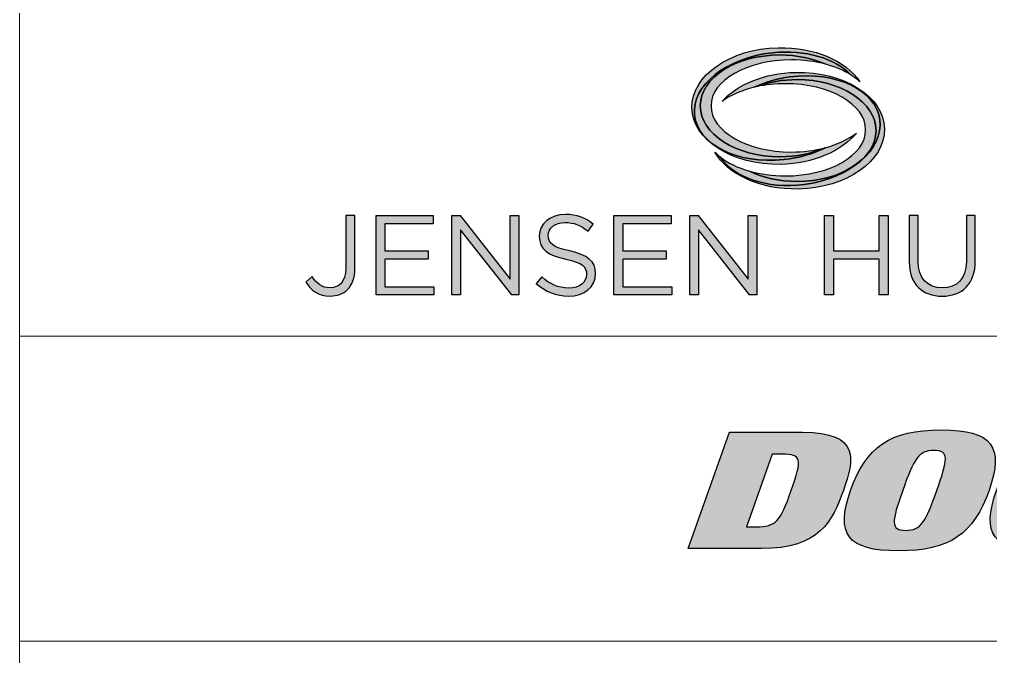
# Model space of a CAD drawing. Header units: inches. Extents: x 1155 to 1996, y 2 to 596.
# Drawn here: x 1821.56 to 1869.72, y 68.9 to 100.47 of the extents above; entities that cross this region are included whole.
import ezdxf

# ---------------------------------------------------------------- set-up
doc = ezdxf.new("R2010")
doc.units = ezdxf.units.IN
doc.header["$MEASUREMENT"] = 0
for name, color, linetype in [('BG 0 -1', 7, 'Continuous'), ('BG _U+B808_U+C774_U+C5B4 1', 7, 'Continuous'), ('BG F-ANNO-LOGO', 7, 'Continuous')]:
    doc.layers.add(name, color=color, linetype=linetype)

msp = doc.modelspace()

# ---------------------------------------------------------------- hatches: boundary and pattern name
at = {"layer": 'BG 0 -1', "linetype": 'ByBlock', "true_color": 0x005bac}
h = msp.add_hatch(color=154, dxfattribs=at)
edge = h.paths.add_edge_path()
edge.add_spline(control_points=[(1860.396, 80.011), (1860.396, 80.011), (1856.763, 80.011), (1856.763, 80.011), (1856.763, 80.011), (1854.721, 74.246), (1854.721, 74.246), (1854.721, 74.246), (1858.354, 74.246), (1858.354, 74.246), (1861.247, 74.246), (1861.881, 75.619), (1862.416, 77.129), (1862.951, 78.638), (1863.289, 80.011), (1860.396, 80.011)], knot_values=[0, 0, 0, 0, 1, 1, 1, 2, 2, 2, 3, 3, 3, 4, 4, 4, 5, 5, 5, 5], degree=3, periodic=0)
edge = h.paths.add_edge_path(flags=0)
edge.add_spline(control_points=[(1859.833, 77.129), (1859.28, 75.57), (1859.074, 75.328), (1858.105, 75.328), (1858.105, 75.328), (1857.607, 75.328), (1857.607, 75.328), (1857.607, 75.328), (1858.882, 78.929), (1858.882, 78.929), (1858.882, 78.929), (1859.38, 78.929), (1859.38, 78.929), (1860.349, 78.929), (1860.384, 78.687), (1859.833, 77.129)], knot_values=[0, 0, 0, 0, 1, 1, 1, 2, 2, 2, 3, 3, 3, 4, 4, 4, 5, 5, 5, 5], degree=3, periodic=0)
h = msp.add_hatch(color=154, dxfattribs=at)
edge = h.paths.add_edge_path()
edge.add_spline(control_points=[(1867.269, 80.124), (1864.712, 80.124), (1863.54, 79.284), (1862.776, 77.129), (1862.013, 74.972), (1862.59, 74.133), (1865.147, 74.133), (1867.703, 74.133), (1868.875, 74.972), (1869.639, 77.129), (1870.403, 79.284), (1869.825, 80.124), (1867.269, 80.124)], knot_values=[0, 0, 0, 0, 1, 1, 1, 2, 2, 2, 3, 3, 3, 4, 4, 4, 4], degree=3, periodic=0)
edge = h.paths.add_edge_path(flags=0)
edge.add_spline(control_points=[(1867.055, 77.129), (1866.503, 75.57), (1866.274, 75.15), (1865.507, 75.15), (1864.74, 75.15), (1864.808, 75.57), (1865.36, 77.129), (1865.912, 78.687), (1866.141, 79.106), (1866.908, 79.106), (1867.675, 79.106), (1867.607, 78.687), (1867.055, 77.129)], knot_values=[0, 0, 0, 0, 1, 1, 1, 2, 2, 2, 3, 3, 3, 4, 4, 4, 4], degree=3, periodic=0)
h = msp.add_hatch(color=154, dxfattribs=at)
edge = h.paths.add_edge_path()
edge.add_spline(control_points=[(1874.504, 80.124), (1871.948, 80.124), (1870.776, 79.284), (1870.012, 77.129), (1869.249, 74.972), (1869.826, 74.133), (1872.383, 74.133), (1874.939, 74.133), (1876.111, 74.972), (1876.875, 77.129), (1877.638, 79.284), (1877.061, 80.124), (1874.504, 80.124)], knot_values=[0, 0, 0, 0, 1, 1, 1, 2, 2, 2, 3, 3, 3, 4, 4, 4, 4], degree=3, periodic=0)
edge = h.paths.add_edge_path(flags=0)
edge.add_spline(control_points=[(1874.291, 77.129), (1873.739, 75.57), (1873.51, 75.15), (1872.743, 75.15), (1871.976, 75.15), (1872.044, 75.57), (1872.596, 77.129), (1873.147, 78.687), (1873.377, 79.106), (1874.144, 79.106), (1874.911, 79.106), (1874.843, 78.687), (1874.291, 77.129)], knot_values=[0, 0, 0, 0, 1, 1, 1, 2, 2, 2, 3, 3, 3, 4, 4, 4, 4], degree=3, periodic=0)
at = {"layer": 'BG F-ANNO-LOGO', "linetype": 'ByBlock'}
h = msp.add_hatch(color=30, dxfattribs=at)
edge = h.paths.add_edge_path()
edge.add_spline(control_points=[(1859.46, 93.521), (1857.172, 93.28), (1855.192, 94.27), (1855.038, 95.731), (1854.884, 97.193), (1856.614, 98.573), (1858.902, 98.814), (1860.54, 98.987), (1862.02, 98.529), (1862.785, 97.717), (1862.952, 97.612), (1863.102, 97.499), (1863.232, 97.378), (1862.554, 98.406), (1860.991, 99.106), (1859.188, 99.067), (1856.79, 99.016), (1854.874, 97.68), (1854.908, 96.084), (1854.942, 94.487), (1856.914, 93.235), (1859.311, 93.286), (1860.933, 93.32), (1862.333, 93.943), (1863.06, 94.835), (1862.666, 94.525), (1862.137, 94.274), (1861.525, 94.11), (1860.933, 93.812), (1860.227, 93.602), (1859.46, 93.521)], knot_values=[0, 0, 0, 0, 1, 1, 1, 2, 2, 2, 3, 3, 3, 4, 4, 4, 5, 5, 5, 6, 6, 6, 7, 7, 7, 8, 8, 8, 9, 9, 9, 10, 10, 10, 10], degree=3, periodic=0)
h = msp.add_hatch(color=30, dxfattribs=at)
edge = h.paths.add_edge_path()
edge.add_spline(control_points=[(1858.902, 98.814), (1856.614, 98.573), (1854.884, 97.193), (1855.038, 95.731), (1855.192, 94.27), (1857.172, 93.28), (1859.46, 93.521), (1860.227, 93.602), (1860.933, 93.812), (1861.525, 94.11), (1861.515, 94.107), (1861.505, 94.104), (1861.495, 94.102), (1860.861, 93.825), (1860.095, 93.664), (1859.269, 93.664), (1857.088, 93.664), (1855.32, 94.792), (1855.32, 96.185), (1855.32, 97.577), (1857.088, 98.706), (1859.269, 98.706), (1860.12, 98.706), (1860.908, 98.534), (1861.552, 98.242), (1862.021, 98.114), (1862.439, 97.935), (1862.785, 97.717), (1862.02, 98.529), (1860.54, 98.987), (1858.902, 98.814)], knot_values=[0, 0, 0, 0, 1, 1, 1, 2, 2, 2, 3, 3, 3, 4, 4, 4, 5, 5, 5, 6, 6, 6, 7, 7, 7, 8, 8, 8, 9, 9, 9, 10, 10, 10, 10], degree=3, periodic=0)
h = msp.add_hatch(color=1, dxfattribs=at)
edge = h.paths.add_edge_path()
edge.add_spline(control_points=[(1855.853, 96.18), (1855.853, 97.442), (1857.637, 98.464), (1859.838, 98.464), (1860.452, 98.464), (1861.033, 98.385), (1861.552, 98.242), (1860.908, 98.534), (1860.12, 98.706), (1859.269, 98.706), (1857.088, 98.706), (1855.32, 97.577), (1855.32, 96.185), (1855.32, 94.792), (1857.088, 93.664), (1859.269, 93.664), (1860.095, 93.664), (1860.861, 93.825), (1861.495, 94.102), (1860.99, 93.969), (1860.429, 93.895), (1859.838, 93.895), (1857.637, 93.895), (1855.853, 94.918), (1855.853, 96.18)], knot_values=[0, 0, 0, 0, 1, 1, 1, 2, 2, 2, 3, 3, 3, 4, 4, 4, 5, 5, 5, 6, 6, 6, 7, 7, 7, 8, 8, 8, 8], degree=3, periodic=0)
h = msp.add_hatch(color=30, dxfattribs=at)
edge = h.paths.add_edge_path()
edge.add_spline(control_points=[(1864.457, 95.047), (1864.423, 96.643), (1862.451, 97.896), (1860.053, 97.845), (1858.501, 97.811), (1857.15, 97.239), (1856.4, 96.407), (1856.817, 96.712), (1857.367, 96.954), (1857.999, 97.105), (1858.523, 97.353), (1859.125, 97.532), (1859.776, 97.618), (1862.041, 97.916), (1864.034, 96.965), (1864.228, 95.494), (1864.421, 94.022), (1862.742, 92.587), (1860.478, 92.289), (1858.629, 92.046), (1856.962, 92.635), (1856.306, 93.659), (1856.211, 93.734), (1856.125, 93.812), (1856.046, 93.893), (1856.67, 92.788), (1858.292, 92.023), (1860.177, 92.063), (1862.575, 92.114), (1864.491, 93.45), (1864.457, 95.047)], knot_values=[0, 0, 0, 0, 1, 1, 1, 2, 2, 2, 3, 3, 3, 4, 4, 4, 5, 5, 5, 6, 6, 6, 7, 7, 7, 8, 8, 8, 9, 9, 9, 10, 10, 10, 10], degree=3, periodic=0)
h = msp.add_hatch(color=30, dxfattribs=at)
edge = h.paths.add_edge_path()
edge.add_spline(control_points=[(1860.478, 92.289), (1862.742, 92.587), (1864.421, 94.022), (1864.228, 95.494), (1864.034, 96.965), (1862.041, 97.916), (1859.776, 97.618), (1859.125, 97.532), (1858.523, 97.353), (1857.999, 97.105), (1858.043, 97.116), (1858.088, 97.126), (1858.133, 97.136), (1858.716, 97.36), (1859.397, 97.488), (1860.125, 97.488), (1862.284, 97.488), (1864.035, 96.357), (1864.035, 94.962), (1864.035, 93.567), (1862.284, 92.436), (1860.125, 92.436), (1859.233, 92.436), (1858.412, 92.629), (1857.754, 92.953), (1857.178, 93.119), (1856.681, 93.362), (1856.306, 93.659), (1856.962, 92.635), (1858.629, 92.046), (1860.478, 92.289)], knot_values=[0, 0, 0, 0, 1, 1, 1, 2, 2, 2, 3, 3, 3, 4, 4, 4, 5, 5, 5, 6, 6, 6, 7, 7, 7, 8, 8, 8, 9, 9, 9, 10, 10, 10, 10], degree=3, periodic=0)
h = msp.add_hatch(color=1, dxfattribs=at)
edge = h.paths.add_edge_path()
edge.add_spline(control_points=[(1864.035, 94.962), (1864.035, 96.357), (1862.284, 97.488), (1860.125, 97.488), (1859.397, 97.488), (1858.716, 97.36), (1858.133, 97.136), (1858.57, 97.23), (1859.042, 97.282), (1859.536, 97.282), (1861.737, 97.282), (1863.522, 96.259), (1863.522, 94.997), (1863.522, 93.736), (1861.737, 92.713), (1859.536, 92.713), (1858.896, 92.713), (1858.29, 92.8), (1857.754, 92.953), (1858.412, 92.629), (1859.233, 92.436), (1860.125, 92.436), (1862.284, 92.436), (1864.035, 93.567), (1864.035, 94.962)], knot_values=[0, 0, 0, 0, 1, 1, 1, 2, 2, 2, 3, 3, 3, 4, 4, 4, 5, 5, 5, 6, 6, 6, 7, 7, 7, 8, 8, 8, 8], degree=3, periodic=0)
h = msp.add_hatch(color=154, dxfattribs=at)
edge = h.paths.add_edge_path()
edge.add_spline(control_points=[(1835.754, 87.455), (1835.754, 87.455), (1836.074, 87.73), (1836.074, 87.73), (1836.316, 87.365), (1836.563, 87.168), (1836.973, 87.168), (1837.417, 87.168), (1837.742, 87.489), (1837.742, 88.112), (1837.742, 88.112), (1837.742, 90.746), (1837.742, 90.746), (1837.742, 90.746), (1838.192, 90.746), (1838.192, 90.746), (1838.192, 90.746), (1838.192, 88.118), (1838.192, 88.118), (1838.192, 87.657), (1838.057, 87.309), (1837.832, 87.084), (1837.613, 86.871), (1837.315, 86.758), (1836.967, 86.758), (1836.378, 86.758), (1836.001, 87.051), (1835.754, 87.455)], knot_values=[0, 0, 0, 0, 1, 1, 1, 2, 2, 2, 3, 3, 3, 4, 4, 4, 5, 5, 5, 6, 6, 6, 7, 7, 7, 8, 8, 8, 9, 9, 9, 9], degree=3, periodic=0)
for points in [[(1839.241, 90.746), (1842.083, 90.746), (1842.083, 90.342), (1839.685, 90.342), (1839.685, 88.999), (1841.831, 88.999), (1841.831, 88.595), (1839.685, 88.595), (1839.685, 87.219), (1842.111, 87.219), (1842.111, 86.815), (1839.241, 86.815)], [(1843.004, 90.746), (1843.419, 90.746), (1845.896, 87.595), (1845.896, 90.746), (1846.329, 90.746), (1846.329, 86.815), (1845.975, 86.815), (1843.436, 90.039), (1843.436, 86.815), (1843.004, 86.815)], [(1851.034, 90.746), (1853.876, 90.746), (1853.876, 90.342), (1851.477, 90.342), (1851.477, 88.999), (1853.623, 88.999), (1853.623, 88.595), (1851.477, 88.595), (1851.477, 87.219), (1853.904, 87.219), (1853.904, 86.815), (1851.034, 86.815)], [(1854.796, 90.746), (1855.212, 90.746), (1857.688, 87.595), (1857.688, 90.746), (1858.121, 90.746), (1858.121, 86.815), (1857.767, 86.815), (1855.228, 90.039), (1855.228, 86.815), (1854.796, 86.815)], [(1861.478, 90.746), (1861.921, 90.746), (1861.921, 88.999), (1864.191, 88.999), (1864.191, 90.746), (1864.634, 90.746), (1864.634, 86.815), (1864.191, 86.815), (1864.191, 88.584), (1861.921, 88.584), (1861.921, 86.815), (1861.478, 86.815)]]:
    msp.add_hatch(color=154, dxfattribs=at).paths.add_polyline_path(points)
h = msp.add_hatch(color=154, dxfattribs=at)
edge = h.paths.add_edge_path()
edge.add_spline(control_points=[(1847.181, 87.388), (1847.181, 87.388), (1847.457, 87.713), (1847.457, 87.713), (1847.867, 87.343), (1848.26, 87.157), (1848.805, 87.157), (1849.333, 87.157), (1849.681, 87.438), (1849.681, 87.826), (1849.681, 87.826), (1849.681, 87.837), (1849.681, 87.837), (1849.681, 88.202), (1849.484, 88.41), (1848.659, 88.584), (1847.754, 88.78), (1847.339, 89.072), (1847.339, 89.718), (1847.339, 89.718), (1847.339, 89.73), (1847.339, 89.73), (1847.339, 90.347), (1847.883, 90.802), (1848.63, 90.802), (1849.203, 90.802), (1849.613, 90.64), (1850.012, 90.319), (1850.012, 90.319), (1849.754, 89.977), (1849.754, 89.977), (1849.389, 90.274), (1849.024, 90.404), (1848.619, 90.404), (1848.108, 90.404), (1847.782, 90.123), (1847.782, 89.769), (1847.782, 89.769), (1847.782, 89.758), (1847.782, 89.758), (1847.782, 89.387), (1847.985, 89.179), (1848.85, 88.994), (1849.726, 88.803), (1850.13, 88.483), (1850.13, 87.882), (1850.13, 87.882), (1850.13, 87.871), (1850.13, 87.871), (1850.13, 87.196), (1849.568, 86.758), (1848.788, 86.758), (1848.164, 86.758), (1847.653, 86.966), (1847.181, 87.388)], knot_values=[0, 0, 0, 0, 1, 1, 1, 2, 2, 2, 3, 3, 3, 4, 4, 4, 5, 5, 5, 6, 6, 6, 7, 7, 7, 8, 8, 8, 9, 9, 9, 10, 10, 10, 11, 11, 11, 12, 12, 12, 13, 13, 13, 14, 14, 14, 15, 15, 15, 16, 16, 16, 17, 17, 17, 18, 18, 18, 18], degree=3, periodic=0)
h = msp.add_hatch(color=154, dxfattribs=at)
edge = h.paths.add_edge_path()
edge.add_spline(control_points=[(1865.684, 88.46), (1865.684, 88.46), (1865.684, 90.746), (1865.684, 90.746), (1865.684, 90.746), (1866.127, 90.746), (1866.127, 90.746), (1866.127, 90.746), (1866.127, 88.488), (1866.127, 88.488), (1866.127, 87.64), (1866.582, 87.163), (1867.329, 87.163), (1868.054, 87.163), (1868.515, 87.601), (1868.515, 88.46), (1868.515, 88.46), (1868.515, 90.746), (1868.515, 90.746), (1868.515, 90.746), (1868.958, 90.746), (1868.958, 90.746), (1868.958, 90.746), (1868.958, 88.494), (1868.958, 88.494), (1868.958, 87.348), (1868.301, 86.753), (1867.318, 86.753), (1866.347, 86.753), (1865.684, 87.348), (1865.684, 88.46)], knot_values=[0, 0, 0, 0, 1, 1, 1, 2, 2, 2, 3, 3, 3, 4, 4, 4, 5, 5, 5, 6, 6, 6, 7, 7, 7, 8, 8, 8, 9, 9, 9, 10, 10, 10, 10], degree=3, periodic=0)

# ---------------------------------------------------------------- linework, layer by layer
at = {"layer": 'BG 0 -1', "color": 7, "linetype": 'Continuous', "lineweight": 9}
for p, q in [((1821.558, 212.008), (1821.558, 19.738)), ((1821.558, 84.774), (1970.825, 84.774)), ((1821.558, 69.662), (1970.825, 69.662))]:
    msp.add_line(p, q, dxfattribs=at)
at = {"layer": 'BG 0 -1', "color": 7, "linetype": 'Continuous', "lineweight": 0}
for points, knots in [([(1860.396, 80.011), (1860.396, 80.011), (1856.763, 80.011), (1856.763, 80.011), (1856.763, 80.011), (1854.721, 74.246), (1854.721, 74.246), (1854.721, 74.246), (1858.354, 74.246), (1858.354, 74.246), (1861.247, 74.246), (1861.881, 75.619), (1862.416, 77.129), (1862.951, 78.638), (1863.289, 80.011), (1860.396, 80.011)], [0, 0, 0, 0, 1, 1, 1, 2, 2, 2, 3, 3, 3, 4, 4, 4, 5, 5, 5, 5]), ([(1867.269, 80.124), (1864.712, 80.124), (1863.54, 79.284), (1862.776, 77.129), (1862.013, 74.972), (1862.59, 74.133), (1865.147, 74.133), (1867.703, 74.133), (1868.875, 74.972), (1869.639, 77.129), (1870.403, 79.284), (1869.825, 80.124), (1867.269, 80.124)], [0, 0, 0, 0, 1, 1, 1, 2, 2, 2, 3, 3, 3, 4, 4, 4, 4]), ([(1874.504, 80.124), (1871.948, 80.124), (1870.776, 79.284), (1870.012, 77.129), (1869.249, 74.972), (1869.826, 74.133), (1872.383, 74.133), (1874.939, 74.133), (1876.111, 74.972), (1876.875, 77.129), (1877.638, 79.284), (1877.061, 80.124), (1874.504, 80.124)], [0, 0, 0, 0, 1, 1, 1, 2, 2, 2, 3, 3, 3, 4, 4, 4, 4]), ([(1867.055, 77.129), (1866.503, 75.57), (1866.274, 75.15), (1865.507, 75.15), (1864.74, 75.15), (1864.808, 75.57), (1865.36, 77.129), (1865.912, 78.687), (1866.141, 79.106), (1866.908, 79.106), (1867.675, 79.106), (1867.607, 78.687), (1867.055, 77.129)], [0, 0, 0, 0, 1, 1, 1, 2, 2, 2, 3, 3, 3, 4, 4, 4, 4]), ([(1859.833, 77.129), (1859.28, 75.57), (1859.074, 75.328), (1858.105, 75.328), (1858.105, 75.328), (1857.607, 75.328), (1857.607, 75.328), (1857.607, 75.328), (1858.882, 78.929), (1858.882, 78.929), (1858.882, 78.929), (1859.38, 78.929), (1859.38, 78.929), (1860.349, 78.929), (1860.384, 78.687), (1859.833, 77.129)], [0, 0, 0, 0, 1, 1, 1, 2, 2, 2, 3, 3, 3, 4, 4, 4, 5, 5, 5, 5])]:
    msp.add_open_spline(points, degree=3, knots=knots, dxfattribs=at)
at = {"layer": 'BG _U+B808_U+C774_U+C5B4 1', "color": 7, "linetype": 'Continuous', "lineweight": 25}
for points, knots in [([(1860.396, 80.011), (1860.396, 80.011), (1856.763, 80.011), (1856.763, 80.011), (1856.763, 80.011), (1854.721, 74.246), (1854.721, 74.246), (1854.721, 74.246), (1858.354, 74.246), (1858.354, 74.246), (1861.247, 74.246), (1861.881, 75.619), (1862.416, 77.129), (1862.951, 78.638), (1863.289, 80.011), (1860.396, 80.011)], [0, 0, 0, 0, 1, 1, 1, 2, 2, 2, 3, 3, 3, 4, 4, 4, 5, 5, 5, 5]), ([(1867.269, 80.124), (1864.712, 80.124), (1863.54, 79.284), (1862.776, 77.129), (1862.013, 74.972), (1862.59, 74.133), (1865.147, 74.133), (1867.703, 74.133), (1868.875, 74.972), (1869.639, 77.129), (1870.403, 79.284), (1869.825, 80.124), (1867.269, 80.124)], [0, 0, 0, 0, 1, 1, 1, 2, 2, 2, 3, 3, 3, 4, 4, 4, 4]), ([(1874.504, 80.124), (1871.948, 80.124), (1870.776, 79.284), (1870.012, 77.129), (1869.249, 74.972), (1869.826, 74.133), (1872.383, 74.133), (1874.939, 74.133), (1876.111, 74.972), (1876.875, 77.129), (1877.638, 79.284), (1877.061, 80.124), (1874.504, 80.124)], [0, 0, 0, 0, 1, 1, 1, 2, 2, 2, 3, 3, 3, 4, 4, 4, 4]), ([(1867.055, 77.129), (1866.503, 75.57), (1866.274, 75.15), (1865.507, 75.15), (1864.74, 75.15), (1864.808, 75.57), (1865.36, 77.129), (1865.912, 78.687), (1866.141, 79.106), (1866.908, 79.106), (1867.675, 79.106), (1867.607, 78.687), (1867.055, 77.129)], [0, 0, 0, 0, 1, 1, 1, 2, 2, 2, 3, 3, 3, 4, 4, 4, 4]), ([(1859.833, 77.129), (1859.28, 75.57), (1859.074, 75.328), (1858.105, 75.328), (1858.105, 75.328), (1857.607, 75.328), (1857.607, 75.328), (1857.607, 75.328), (1858.882, 78.929), (1858.882, 78.929), (1858.882, 78.929), (1859.38, 78.929), (1859.38, 78.929), (1860.349, 78.929), (1860.384, 78.687), (1859.833, 77.129)], [0, 0, 0, 0, 1, 1, 1, 2, 2, 2, 3, 3, 3, 4, 4, 4, 5, 5, 5, 5])]:
    msp.add_open_spline(points, degree=3, knots=knots, dxfattribs=at)
at = {"layer": 'BG F-ANNO-LOGO', "color": 154, "linetype": 'Continuous', "lineweight": 25}
for points in [[(1839.241, 90.746), (1842.083, 90.746), (1842.083, 90.342), (1839.685, 90.342), (1839.685, 88.999), (1841.831, 88.999), (1841.831, 88.595), (1839.685, 88.595), (1839.685, 87.219), (1842.111, 87.219), (1842.111, 86.815), (1839.241, 86.815)], [(1843.004, 90.746), (1843.419, 90.746), (1845.896, 87.595), (1845.896, 90.746), (1846.329, 90.746), (1846.329, 86.815), (1845.975, 86.815), (1843.436, 90.039), (1843.436, 86.815), (1843.004, 86.815)], [(1851.034, 90.746), (1853.876, 90.746), (1853.876, 90.342), (1851.477, 90.342), (1851.477, 88.999), (1853.623, 88.999), (1853.623, 88.595), (1851.477, 88.595), (1851.477, 87.219), (1853.904, 87.219), (1853.904, 86.815), (1851.034, 86.815)], [(1854.796, 90.746), (1855.212, 90.746), (1857.688, 87.595), (1857.688, 90.746), (1858.121, 90.746), (1858.121, 86.815), (1857.767, 86.815), (1855.228, 90.039), (1855.228, 86.815), (1854.796, 86.815)], [(1861.478, 90.746), (1861.921, 90.746), (1861.921, 88.999), (1864.191, 88.999), (1864.191, 90.746), (1864.634, 90.746), (1864.634, 86.815), (1864.191, 86.815), (1864.191, 88.584), (1861.921, 88.584), (1861.921, 86.815), (1861.478, 86.815)]]:
    msp.add_lwpolyline(points, close=True, dxfattribs=at)
at = {"layer": 'BG F-ANNO-LOGO', "color": 7, "linetype": 'Continuous', "lineweight": 0}
for points in [[(1839.241, 90.746), (1842.083, 90.746), (1842.083, 90.342), (1839.685, 90.342), (1839.685, 88.999), (1841.831, 88.999), (1841.831, 88.595), (1839.685, 88.595), (1839.685, 87.219), (1842.111, 87.219), (1842.111, 86.815), (1839.241, 86.815)], [(1843.004, 90.746), (1843.419, 90.746), (1845.896, 87.595), (1845.896, 90.746), (1846.329, 90.746), (1846.329, 86.815), (1845.975, 86.815), (1843.436, 90.039), (1843.436, 86.815), (1843.004, 86.815)], [(1851.034, 90.746), (1853.876, 90.746), (1853.876, 90.342), (1851.477, 90.342), (1851.477, 88.999), (1853.623, 88.999), (1853.623, 88.595), (1851.477, 88.595), (1851.477, 87.219), (1853.904, 87.219), (1853.904, 86.815), (1851.034, 86.815)], [(1854.796, 90.746), (1855.212, 90.746), (1857.688, 87.595), (1857.688, 90.746), (1858.121, 90.746), (1858.121, 86.815), (1857.767, 86.815), (1855.228, 90.039), (1855.228, 86.815), (1854.796, 86.815)], [(1861.478, 90.746), (1861.921, 90.746), (1861.921, 88.999), (1864.191, 88.999), (1864.191, 90.746), (1864.634, 90.746), (1864.634, 86.815), (1864.191, 86.815), (1864.191, 88.584), (1861.921, 88.584), (1861.921, 86.815), (1861.478, 86.815)]]:
    msp.add_lwpolyline(points, close=True, dxfattribs=at)
at = {"layer": 'BG F-ANNO-LOGO', "color": 30, "linetype": 'Continuous', "lineweight": 25}
for points in [[(1859.46, 93.521), (1857.172, 93.28), (1855.192, 94.27), (1855.038, 95.731), (1854.884, 97.193), (1856.614, 98.573), (1858.902, 98.814), (1860.54, 98.987), (1862.02, 98.529), (1862.785, 97.717), (1862.952, 97.612), (1863.102, 97.499), (1863.232, 97.378), (1862.554, 98.406), (1860.991, 99.106), (1859.188, 99.067), (1856.79, 99.016), (1854.874, 97.68), (1854.908, 96.084), (1854.942, 94.487), (1856.914, 93.235), (1859.311, 93.286), (1860.933, 93.32), (1862.333, 93.943), (1863.06, 94.835), (1862.666, 94.525), (1862.137, 94.274), (1861.525, 94.11), (1860.933, 93.812), (1860.227, 93.602), (1859.46, 93.521)], [(1858.902, 98.814), (1856.614, 98.573), (1854.884, 97.193), (1855.038, 95.731), (1855.192, 94.27), (1857.172, 93.28), (1859.46, 93.521), (1860.227, 93.602), (1860.933, 93.812), (1861.525, 94.11), (1861.515, 94.107), (1861.505, 94.104), (1861.495, 94.102), (1860.861, 93.825), (1860.095, 93.664), (1859.269, 93.664), (1857.088, 93.664), (1855.32, 94.792), (1855.32, 96.185), (1855.32, 97.577), (1857.088, 98.706), (1859.269, 98.706), (1860.12, 98.706), (1860.908, 98.534), (1861.552, 98.242), (1862.021, 98.114), (1862.439, 97.935), (1862.785, 97.717), (1862.02, 98.529), (1860.54, 98.987), (1858.902, 98.814)], [(1864.457, 95.047), (1864.423, 96.643), (1862.451, 97.896), (1860.053, 97.845), (1858.501, 97.811), (1857.15, 97.239), (1856.4, 96.407), (1856.817, 96.712), (1857.367, 96.954), (1857.999, 97.105), (1858.523, 97.353), (1859.125, 97.532), (1859.776, 97.618), (1862.041, 97.916), (1864.034, 96.965), (1864.228, 95.494), (1864.421, 94.022), (1862.742, 92.587), (1860.478, 92.289), (1858.629, 92.046), (1856.962, 92.635), (1856.306, 93.659), (1856.211, 93.734), (1856.125, 93.812), (1856.046, 93.893), (1856.67, 92.788), (1858.292, 92.023), (1860.177, 92.063), (1862.575, 92.114), (1864.491, 93.45), (1864.457, 95.047)], [(1860.478, 92.289), (1862.742, 92.587), (1864.421, 94.022), (1864.228, 95.494), (1864.034, 96.965), (1862.041, 97.916), (1859.776, 97.618), (1859.125, 97.532), (1858.523, 97.353), (1857.999, 97.105), (1858.043, 97.116), (1858.088, 97.126), (1858.133, 97.136), (1858.716, 97.36), (1859.397, 97.488), (1860.125, 97.488), (1862.284, 97.488), (1864.035, 96.357), (1864.035, 94.962), (1864.035, 93.567), (1862.284, 92.436), (1860.125, 92.436), (1859.233, 92.436), (1858.412, 92.629), (1857.754, 92.953), (1857.178, 93.119), (1856.681, 93.362), (1856.306, 93.659), (1856.962, 92.635), (1858.629, 92.046), (1860.478, 92.289)]]:
    msp.add_open_spline(points, degree=3, knots=[0, 0, 0, 0, 1, 1, 1, 2, 2, 2, 3, 3, 3, 4, 4, 4, 5, 5, 5, 6, 6, 6, 7, 7, 7, 8, 8, 8, 9, 9, 9, 10, 10, 10, 10], dxfattribs=at)
at = {"layer": 'BG F-ANNO-LOGO', "color": 7, "linetype": 'Continuous', "lineweight": 0}
for points, knots in [([(1859.46, 93.521), (1857.172, 93.28), (1855.192, 94.27), (1855.038, 95.731), (1854.884, 97.193), (1856.614, 98.573), (1858.902, 98.814), (1860.54, 98.987), (1862.02, 98.529), (1862.785, 97.717), (1862.952, 97.612), (1863.102, 97.499), (1863.232, 97.378), (1862.554, 98.406), (1860.991, 99.106), (1859.188, 99.067), (1856.79, 99.016), (1854.874, 97.68), (1854.908, 96.084), (1854.942, 94.487), (1856.914, 93.235), (1859.311, 93.286), (1860.933, 93.32), (1862.333, 93.943), (1863.06, 94.835), (1862.666, 94.525), (1862.137, 94.274), (1861.525, 94.11), (1860.933, 93.812), (1860.227, 93.602), (1859.46, 93.521)], [0, 0, 0, 0, 1, 1, 1, 2, 2, 2, 3, 3, 3, 4, 4, 4, 5, 5, 5, 6, 6, 6, 7, 7, 7, 8, 8, 8, 9, 9, 9, 10, 10, 10, 10]), ([(1858.902, 98.814), (1856.614, 98.573), (1854.884, 97.193), (1855.038, 95.731), (1855.192, 94.27), (1857.172, 93.28), (1859.46, 93.521), (1860.227, 93.602), (1860.933, 93.812), (1861.525, 94.11), (1861.515, 94.107), (1861.505, 94.104), (1861.495, 94.102), (1860.861, 93.825), (1860.095, 93.664), (1859.269, 93.664), (1857.088, 93.664), (1855.32, 94.792), (1855.32, 96.185), (1855.32, 97.577), (1857.088, 98.706), (1859.269, 98.706), (1860.12, 98.706), (1860.908, 98.534), (1861.552, 98.242), (1862.021, 98.114), (1862.439, 97.935), (1862.785, 97.717), (1862.02, 98.529), (1860.54, 98.987), (1858.902, 98.814)], [0, 0, 0, 0, 1, 1, 1, 2, 2, 2, 3, 3, 3, 4, 4, 4, 5, 5, 5, 6, 6, 6, 7, 7, 7, 8, 8, 8, 9, 9, 9, 10, 10, 10, 10]), ([(1855.853, 96.18), (1855.853, 97.442), (1857.637, 98.464), (1859.838, 98.464), (1860.452, 98.464), (1861.033, 98.385), (1861.552, 98.242), (1860.908, 98.534), (1860.12, 98.706), (1859.269, 98.706), (1857.088, 98.706), (1855.32, 97.577), (1855.32, 96.185), (1855.32, 94.792), (1857.088, 93.664), (1859.269, 93.664), (1860.095, 93.664), (1860.861, 93.825), (1861.495, 94.102), (1860.99, 93.969), (1860.429, 93.895), (1859.838, 93.895), (1857.637, 93.895), (1855.853, 94.918), (1855.853, 96.18)], [0, 0, 0, 0, 1, 1, 1, 2, 2, 2, 3, 3, 3, 4, 4, 4, 5, 5, 5, 6, 6, 6, 7, 7, 7, 8, 8, 8, 8]), ([(1864.457, 95.047), (1864.423, 96.643), (1862.451, 97.896), (1860.053, 97.845), (1858.501, 97.811), (1857.15, 97.239), (1856.4, 96.407), (1856.817, 96.712), (1857.367, 96.954), (1857.999, 97.105), (1858.523, 97.353), (1859.125, 97.532), (1859.776, 97.618), (1862.041, 97.916), (1864.034, 96.965), (1864.228, 95.494), (1864.421, 94.022), (1862.742, 92.587), (1860.478, 92.289), (1858.629, 92.046), (1856.962, 92.635), (1856.306, 93.659), (1856.211, 93.734), (1856.125, 93.812), (1856.046, 93.893), (1856.67, 92.788), (1858.292, 92.023), (1860.177, 92.063), (1862.575, 92.114), (1864.491, 93.45), (1864.457, 95.047)], [0, 0, 0, 0, 1, 1, 1, 2, 2, 2, 3, 3, 3, 4, 4, 4, 5, 5, 5, 6, 6, 6, 7, 7, 7, 8, 8, 8, 9, 9, 9, 10, 10, 10, 10]), ([(1860.478, 92.289), (1862.742, 92.587), (1864.421, 94.022), (1864.228, 95.494), (1864.034, 96.965), (1862.041, 97.916), (1859.776, 97.618), (1859.125, 97.532), (1858.523, 97.353), (1857.999, 97.105), (1858.043, 97.116), (1858.088, 97.126), (1858.133, 97.136), (1858.716, 97.36), (1859.397, 97.488), (1860.125, 97.488), (1862.284, 97.488), (1864.035, 96.357), (1864.035, 94.962), (1864.035, 93.567), (1862.284, 92.436), (1860.125, 92.436), (1859.233, 92.436), (1858.412, 92.629), (1857.754, 92.953), (1857.178, 93.119), (1856.681, 93.362), (1856.306, 93.659), (1856.962, 92.635), (1858.629, 92.046), (1860.478, 92.289)], [0, 0, 0, 0, 1, 1, 1, 2, 2, 2, 3, 3, 3, 4, 4, 4, 5, 5, 5, 6, 6, 6, 7, 7, 7, 8, 8, 8, 9, 9, 9, 10, 10, 10, 10]), ([(1864.035, 94.962), (1864.035, 96.357), (1862.284, 97.488), (1860.125, 97.488), (1859.397, 97.488), (1858.716, 97.36), (1858.133, 97.136), (1858.57, 97.23), (1859.042, 97.282), (1859.536, 97.282), (1861.737, 97.282), (1863.522, 96.259), (1863.522, 94.997), (1863.522, 93.736), (1861.737, 92.713), (1859.536, 92.713), (1858.896, 92.713), (1858.29, 92.8), (1857.754, 92.953), (1858.412, 92.629), (1859.233, 92.436), (1860.125, 92.436), (1862.284, 92.436), (1864.035, 93.567), (1864.035, 94.962)], [0, 0, 0, 0, 1, 1, 1, 2, 2, 2, 3, 3, 3, 4, 4, 4, 5, 5, 5, 6, 6, 6, 7, 7, 7, 8, 8, 8, 8]), ([(1835.754, 87.455), (1835.754, 87.455), (1836.074, 87.73), (1836.074, 87.73), (1836.316, 87.365), (1836.563, 87.168), (1836.973, 87.168), (1837.417, 87.168), (1837.742, 87.489), (1837.742, 88.112), (1837.742, 88.112), (1837.742, 90.746), (1837.742, 90.746), (1837.742, 90.746), (1838.192, 90.746), (1838.192, 90.746), (1838.192, 90.746), (1838.192, 88.118), (1838.192, 88.118), (1838.192, 87.657), (1838.057, 87.309), (1837.832, 87.084), (1837.613, 86.871), (1837.315, 86.758), (1836.967, 86.758), (1836.378, 86.758), (1836.001, 87.051), (1835.754, 87.455)], [0, 0, 0, 0, 1, 1, 1, 2, 2, 2, 3, 3, 3, 4, 4, 4, 5, 5, 5, 6, 6, 6, 7, 7, 7, 8, 8, 8, 9, 9, 9, 9]), ([(1847.181, 87.388), (1847.181, 87.388), (1847.457, 87.713), (1847.457, 87.713), (1847.867, 87.343), (1848.26, 87.157), (1848.805, 87.157), (1849.333, 87.157), (1849.681, 87.438), (1849.681, 87.826), (1849.681, 87.826), (1849.681, 87.837), (1849.681, 87.837), (1849.681, 88.202), (1849.484, 88.41), (1848.659, 88.584), (1847.754, 88.78), (1847.339, 89.072), (1847.339, 89.718), (1847.339, 89.718), (1847.339, 89.73), (1847.339, 89.73), (1847.339, 90.347), (1847.883, 90.802), (1848.63, 90.802), (1849.203, 90.802), (1849.613, 90.64), (1850.012, 90.319), (1850.012, 90.319), (1849.754, 89.977), (1849.754, 89.977), (1849.389, 90.274), (1849.024, 90.404), (1848.619, 90.404), (1848.108, 90.404), (1847.782, 90.123), (1847.782, 89.769), (1847.782, 89.769), (1847.782, 89.758), (1847.782, 89.758), (1847.782, 89.387), (1847.985, 89.179), (1848.85, 88.994), (1849.726, 88.803), (1850.13, 88.483), (1850.13, 87.882), (1850.13, 87.882), (1850.13, 87.871), (1850.13, 87.871), (1850.13, 87.196), (1849.568, 86.758), (1848.788, 86.758), (1848.164, 86.758), (1847.653, 86.966), (1847.181, 87.388)], [0, 0, 0, 0, 1, 1, 1, 2, 2, 2, 3, 3, 3, 4, 4, 4, 5, 5, 5, 6, 6, 6, 7, 7, 7, 8, 8, 8, 9, 9, 9, 10, 10, 10, 11, 11, 11, 12, 12, 12, 13, 13, 13, 14, 14, 14, 15, 15, 15, 16, 16, 16, 17, 17, 17, 18, 18, 18, 18]), ([(1865.684, 88.46), (1865.684, 88.46), (1865.684, 90.746), (1865.684, 90.746), (1865.684, 90.746), (1866.127, 90.746), (1866.127, 90.746), (1866.127, 90.746), (1866.127, 88.488), (1866.127, 88.488), (1866.127, 87.64), (1866.582, 87.163), (1867.329, 87.163), (1868.054, 87.163), (1868.515, 87.601), (1868.515, 88.46), (1868.515, 88.46), (1868.515, 90.746), (1868.515, 90.746), (1868.515, 90.746), (1868.958, 90.746), (1868.958, 90.746), (1868.958, 90.746), (1868.958, 88.494), (1868.958, 88.494), (1868.958, 87.348), (1868.301, 86.753), (1867.318, 86.753), (1866.347, 86.753), (1865.684, 87.348), (1865.684, 88.46)], [0, 0, 0, 0, 1, 1, 1, 2, 2, 2, 3, 3, 3, 4, 4, 4, 5, 5, 5, 6, 6, 6, 7, 7, 7, 8, 8, 8, 9, 9, 9, 10, 10, 10, 10])]:
    msp.add_open_spline(points, degree=3, knots=knots, dxfattribs=at)
at = {"layer": 'BG F-ANNO-LOGO', "color": 1, "linetype": 'Continuous', "lineweight": 25}
for points in [[(1855.853, 96.18), (1855.853, 97.442), (1857.637, 98.464), (1859.838, 98.464), (1860.452, 98.464), (1861.033, 98.385), (1861.552, 98.242), (1860.908, 98.534), (1860.12, 98.706), (1859.269, 98.706), (1857.088, 98.706), (1855.32, 97.577), (1855.32, 96.185), (1855.32, 94.792), (1857.088, 93.664), (1859.269, 93.664), (1860.095, 93.664), (1860.861, 93.825), (1861.495, 94.102), (1860.99, 93.969), (1860.429, 93.895), (1859.838, 93.895), (1857.637, 93.895), (1855.853, 94.918), (1855.853, 96.18)], [(1864.035, 94.962), (1864.035, 96.357), (1862.284, 97.488), (1860.125, 97.488), (1859.397, 97.488), (1858.716, 97.36), (1858.133, 97.136), (1858.57, 97.23), (1859.042, 97.282), (1859.536, 97.282), (1861.737, 97.282), (1863.522, 96.259), (1863.522, 94.997), (1863.522, 93.736), (1861.737, 92.713), (1859.536, 92.713), (1858.896, 92.713), (1858.29, 92.8), (1857.754, 92.953), (1858.412, 92.629), (1859.233, 92.436), (1860.125, 92.436), (1862.284, 92.436), (1864.035, 93.567), (1864.035, 94.962)]]:
    msp.add_open_spline(points, degree=3, knots=[0, 0, 0, 0, 1, 1, 1, 2, 2, 2, 3, 3, 3, 4, 4, 4, 5, 5, 5, 6, 6, 6, 7, 7, 7, 8, 8, 8, 8], dxfattribs=at)
at = {"layer": 'BG F-ANNO-LOGO', "color": 154, "linetype": 'Continuous', "lineweight": 25}
for points, knots in [([(1835.754, 87.455), (1835.754, 87.455), (1836.074, 87.73), (1836.074, 87.73), (1836.316, 87.365), (1836.563, 87.168), (1836.973, 87.168), (1837.417, 87.168), (1837.742, 87.489), (1837.742, 88.112), (1837.742, 88.112), (1837.742, 90.746), (1837.742, 90.746), (1837.742, 90.746), (1838.192, 90.746), (1838.192, 90.746), (1838.192, 90.746), (1838.192, 88.118), (1838.192, 88.118), (1838.192, 87.657), (1838.057, 87.309), (1837.832, 87.084), (1837.613, 86.871), (1837.315, 86.758), (1836.967, 86.758), (1836.378, 86.758), (1836.001, 87.051), (1835.754, 87.455)], [0, 0, 0, 0, 1, 1, 1, 2, 2, 2, 3, 3, 3, 4, 4, 4, 5, 5, 5, 6, 6, 6, 7, 7, 7, 8, 8, 8, 9, 9, 9, 9]), ([(1847.181, 87.388), (1847.181, 87.388), (1847.457, 87.713), (1847.457, 87.713), (1847.867, 87.343), (1848.26, 87.157), (1848.805, 87.157), (1849.333, 87.157), (1849.681, 87.438), (1849.681, 87.826), (1849.681, 87.826), (1849.681, 87.837), (1849.681, 87.837), (1849.681, 88.202), (1849.484, 88.41), (1848.659, 88.584), (1847.754, 88.78), (1847.339, 89.072), (1847.339, 89.718), (1847.339, 89.718), (1847.339, 89.73), (1847.339, 89.73), (1847.339, 90.347), (1847.883, 90.802), (1848.63, 90.802), (1849.203, 90.802), (1849.613, 90.64), (1850.012, 90.319), (1850.012, 90.319), (1849.754, 89.977), (1849.754, 89.977), (1849.389, 90.274), (1849.024, 90.404), (1848.619, 90.404), (1848.108, 90.404), (1847.782, 90.123), (1847.782, 89.769), (1847.782, 89.769), (1847.782, 89.758), (1847.782, 89.758), (1847.782, 89.387), (1847.985, 89.179), (1848.85, 88.994), (1849.726, 88.803), (1850.13, 88.483), (1850.13, 87.882), (1850.13, 87.882), (1850.13, 87.871), (1850.13, 87.871), (1850.13, 87.196), (1849.568, 86.758), (1848.788, 86.758), (1848.164, 86.758), (1847.653, 86.966), (1847.181, 87.388)], [0, 0, 0, 0, 1, 1, 1, 2, 2, 2, 3, 3, 3, 4, 4, 4, 5, 5, 5, 6, 6, 6, 7, 7, 7, 8, 8, 8, 9, 9, 9, 10, 10, 10, 11, 11, 11, 12, 12, 12, 13, 13, 13, 14, 14, 14, 15, 15, 15, 16, 16, 16, 17, 17, 17, 18, 18, 18, 18]), ([(1865.684, 88.46), (1865.684, 88.46), (1865.684, 90.746), (1865.684, 90.746), (1865.684, 90.746), (1866.127, 90.746), (1866.127, 90.746), (1866.127, 90.746), (1866.127, 88.488), (1866.127, 88.488), (1866.127, 87.64), (1866.582, 87.163), (1867.329, 87.163), (1868.054, 87.163), (1868.515, 87.601), (1868.515, 88.46), (1868.515, 88.46), (1868.515, 90.746), (1868.515, 90.746), (1868.515, 90.746), (1868.958, 90.746), (1868.958, 90.746), (1868.958, 90.746), (1868.958, 88.494), (1868.958, 88.494), (1868.958, 87.348), (1868.301, 86.753), (1867.318, 86.753), (1866.347, 86.753), (1865.684, 87.348), (1865.684, 88.46)], [0, 0, 0, 0, 1, 1, 1, 2, 2, 2, 3, 3, 3, 4, 4, 4, 5, 5, 5, 6, 6, 6, 7, 7, 7, 8, 8, 8, 9, 9, 9, 10, 10, 10, 10])]:
    msp.add_open_spline(points, degree=3, knots=knots, dxfattribs=at)

doc.saveas('drawing.dxf')
